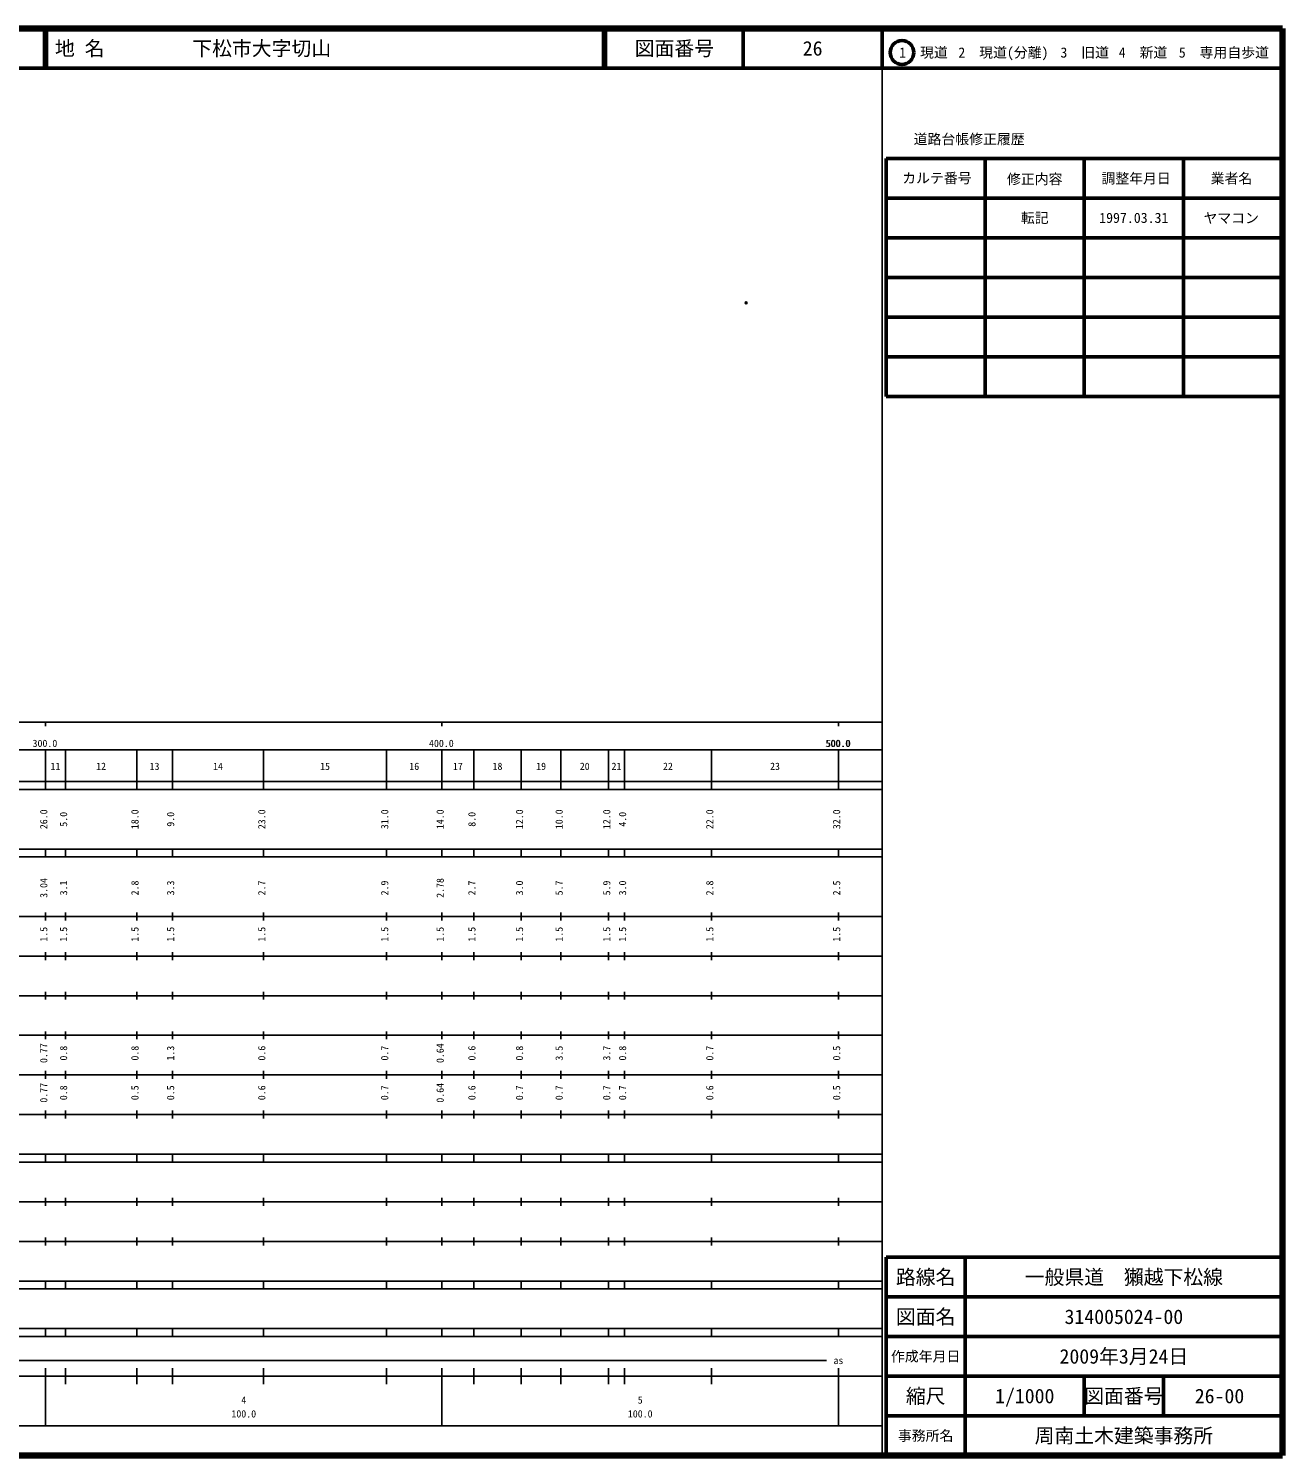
# Model space of a CAD drawing. Units: millimetres on the paper. Extents: x 40 to 680, y 20 to 380.
# Drawn here: x 363.7 to 680, y 20 to 380 of the extents above; entities that cross this region are included whole.
import ezdxf
from ezdxf.enums import TextEntityAlignment as Align

# ---------------------------------------------------------------- set-up
doc = ezdxf.new("R2010")
doc.units = ezdxf.units.MM
doc.header["$PDMODE"] = 32
doc.header["$PDSIZE"] = 0.5
doc.layers.add('M-OTRS', color=6, linetype='Continuous')
doc.layers.add('M-TTL-TXT', color=7, linetype='Continuous')
for name, color, linetype, lineweight in [('M-TTL', 2, 'Continuous', 140), ('M-TTL-BAND', 7, 'Continuous', 25), ('M-TTL-FRAM', 2, 'Continuous', 50), ('M-TTL-LINE', 7, 'Continuous', 50)]:
    doc.layers.add(name, color=color, linetype=linetype, lineweight=lineweight)
doc.styles.add('ＭＳ ゴシック', font='')
doc.styles.get('ＭＳ ゴシック').set_extended_font_data('MS Gothic')

msp = doc.modelspace()

# ---------------------------------------------------------------- linework, layer by layer
at = {"layer": 'M-OTRS'}
msp.add_point((544.697, 310.785), dxfattribs=at)
at = {"layer": 'M-TTL'}
for p, q in [((680, 380), (40, 380)), ((680, 20), (680, 380)), ((40, 20), (680, 20))]:
    msp.add_line(p, q, dxfattribs=at)
at = {"layer": 'M-TTL-BAND'}
for p, q in [((579, 20), (579, 370)), ((40, 205), (579, 205)), ((368, 205), (368, 204)), ((468, 205), (468, 204)), ((568, 205), (568, 204)), ((68, 198), (579, 198)), ((368, 188), (368, 198)), ((373, 188), (373, 198)), ((391, 188), (391, 198)), ((400, 188), (400, 198)), ((423, 188), (423, 198)), ((454, 188), (454, 198)), ((468, 188), (468, 198)), ((476, 188), (476, 198)), ((488, 188), (488, 198)), ((498, 188), (498, 198)), ((510, 188), (510, 198)), ((514, 188), (514, 198)), ((536, 188), (536, 198)), ((568, 188), (568, 198)), ((40, 190), (579, 190)), ((40, 188), (579, 188)), ((40, 173), (579, 173)), ((368, 171), (368, 173)), ((373, 171), (373, 173)), ((391, 171), (391, 173)), ((400, 171), (400, 173)), ((423, 171), (423, 173)), ((454, 171), (454, 173)), ((468, 171), (468, 173)), ((476, 171), (476, 173)), ((488, 171), (488, 173)), ((498, 171), (498, 173)), ((510, 171), (510, 173)), ((514, 171), (514, 173)), ((536, 171), (536, 173)), ((568, 171), (568, 173)), ((40, 171), (579, 171)), ((40, 156), (579, 156)), ((368, 155), (368, 157)), ((373, 155), (373, 157)), ((391, 155), (391, 157)), ((400, 155), (400, 157)), ((423, 155), (423, 157)), ((454, 155), (454, 157)), ((468, 155), (468, 157)), ((476, 155), (476, 157)), ((488, 155), (488, 157)), ((498, 155), (498, 157)), ((510, 155), (510, 157)), ((514, 155), (514, 157)), ((536, 155), (536, 157)), ((568, 155), (568, 157)), ((46, 146), (579, 146)), ((368, 145), (368, 147)), ((373, 145), (373, 147)), ((391, 145), (391, 147)), ((400, 145), (400, 147)), ((423, 145), (423, 147)), ((454, 145), (454, 147)), ((468, 145), (468, 147)), ((476, 145), (476, 147)), ((488, 145), (488, 147)), ((498, 145), (498, 147)), ((510, 145), (510, 147)), ((514, 145), (514, 147)), ((536, 145), (536, 147)), ((568, 145), (568, 147)), ((368, 135), (368, 137)), ((373, 135), (373, 137)), ((391, 135), (391, 137)), ((400, 135), (400, 137)), ((423, 135), (423, 137)), ((454, 135), (454, 137)), ((468, 135), (468, 137)), ((476, 135), (476, 137)), ((488, 135), (488, 137)), ((498, 135), (498, 137)), ((510, 135), (510, 137)), ((514, 135), (514, 137)), ((536, 135), (536, 137)), ((568, 135), (568, 137)), ((52, 136), (579, 136)), ((46, 126), (579, 126)), ((368, 125), (368, 127)), ((373, 125), (373, 127)), ((391, 125), (391, 127)), ((400, 125), (400, 127)), ((423, 125), (423, 127)), ((454, 125), (454, 127)), ((468, 125), (468, 127)), ((476, 125), (476, 127)), ((488, 125), (488, 127)), ((498, 125), (498, 127)), ((510, 125), (510, 127)), ((514, 125), (514, 127)), ((536, 125), (536, 127)), ((568, 125), (568, 127)), ((52, 116), (579, 116)), ((368, 115), (368, 117)), ((373, 115), (373, 117)), ((391, 115), (391, 117)), ((400, 115), (400, 117)), ((423, 115), (423, 117)), ((454, 115), (454, 117)), ((468, 115), (468, 117)), ((476, 115), (476, 117)), ((488, 115), (488, 117)), ((498, 115), (498, 117)), ((510, 115), (510, 117)), ((514, 115), (514, 117)), ((536, 115), (536, 117)), ((568, 115), (568, 117)), ((46, 106), (579, 106)), ((368, 105), (368, 107)), ((373, 105), (373, 107)), ((391, 105), (391, 107)), ((400, 105), (400, 107)), ((423, 105), (423, 107)), ((454, 105), (454, 107)), ((468, 105), (468, 107)), ((476, 105), (476, 107)), ((488, 105), (488, 107)), ((498, 105), (498, 107)), ((510, 105), (510, 107)), ((514, 105), (514, 107)), ((536, 105), (536, 107)), ((568, 105), (568, 107)), ((40, 96), (579, 96)), ((40, 94), (579, 94)), ((368, 94), (368, 96)), ((373, 94), (373, 96)), ((391, 94), (391, 96)), ((400, 94), (400, 96)), ((423, 94), (423, 96)), ((454, 94), (454, 96)), ((468, 94), (468, 96)), ((476, 94), (476, 96)), ((488, 94), (488, 96)), ((498, 94), (498, 96)), ((510, 94), (510, 96)), ((514, 94), (514, 96)), ((536, 94), (536, 96)), ((568, 94), (568, 96)), ((49, 84), (579, 84)), ((368, 83), (368, 85)), ((373, 83), (373, 85)), ((391, 83), (391, 85)), ((400, 83), (400, 85)), ((423, 83), (423, 85)), ((454, 83), (454, 85)), ((468, 83), (468, 85)), ((476, 83), (476, 85)), ((488, 83), (488, 85)), ((498, 83), (498, 85)), ((510, 83), (510, 85)), ((514, 83), (514, 85)), ((536, 83), (536, 85)), ((568, 83), (568, 85)), ((40, 74), (579, 74)), ((368, 73), (368, 75)), ((373, 73), (373, 75)), ((391, 73), (391, 75)), ((400, 73), (400, 75)), ((423, 73), (423, 75)), ((454, 73), (454, 75)), ((468, 73), (468, 75)), ((476, 73), (476, 75)), ((488, 73), (488, 75)), ((498, 73), (498, 75)), ((510, 73), (510, 75)), ((514, 73), (514, 75)), ((536, 73), (536, 75)), ((568, 73), (568, 75)), ((40, 64), (579, 64)), ((40, 62), (579, 62)), ((368, 62), (368, 64)), ((373, 62), (373, 64)), ((391, 62), (391, 64)), ((400, 62), (400, 64)), ((423, 62), (423, 64)), ((454, 62), (454, 64)), ((468, 62), (468, 64)), ((476, 62), (476, 64)), ((488, 62), (488, 64)), ((498, 62), (498, 64)), ((510, 62), (510, 64)), ((514, 62), (514, 64)), ((536, 62), (536, 64)), ((568, 62), (568, 64)), ((40, 52), (579, 52)), ((368, 50), (368, 52)), ((373, 50), (373, 52)), ((391, 50), (391, 52)), ((400, 50), (400, 52)), ((423, 50), (423, 52)), ((454, 50), (454, 52)), ((468, 50), (468, 52)), ((476, 50), (476, 52)), ((488, 50), (488, 52)), ((498, 50), (498, 52)), ((510, 50), (510, 52)), ((514, 50), (514, 52)), ((536, 50), (536, 52)), ((568, 50), (568, 52)), ((40, 50), (579, 50)), ((71, 44), (565, 44)), ((40, 40), (579, 40)), ((368, 27.5), (368, 42)), ((373, 38), (373, 42)), ((391, 38), (391, 42)), ((400, 38), (400, 42)), ((423, 38), (423, 42)), ((454, 38), (454, 42)), ((468, 27.5), (468, 42)), ((476, 38), (476, 42)), ((488, 38), (488, 42)), ((498, 38), (498, 42)), ((510, 38), (510, 42)), ((514, 38), (514, 42)), ((536, 38), (536, 42)), ((568, 27.5), (568, 42)), ((68, 27.5), (579, 27.5))]:
    msp.add_line(p, q, dxfattribs=at)
at = {"layer": 'M-TTL-FRAM'}
for p, q in [((580, 347.197), (580, 287.197)), ((580, 347.197), (680, 347.197)), ((580, 287.197), (680, 287.197)), ((680, 70), (580, 70)), ((580, 70), (580, 20))]:
    msp.add_line(p, q, dxfattribs=at)
at = {"layer": 'M-TTL-LINE'}
for p, q in [((367.75, 380), (367.75, 370)), ((368.25, 380), (368.25, 370)), ((508.747, 380), (508.747, 370)), ((509.247, 380), (509.247, 370)), ((543.997, 380), (543.997, 370)), ((579, 380), (579, 370)), ((40, 370), (680, 370)), ((605, 347.197), (605, 287.197)), ((630, 347.197), (630, 287.197)), ((655, 347.197), (655, 287.197)), ((580, 337.197), (680, 337.197)), ((580, 327.197), (680, 327.197)), ((580, 317.197), (680, 317.197)), ((580, 307.197), (680, 307.197)), ((580, 297.197), (680, 297.197)), ((600, 70), (600, 20)), ((680, 60), (580, 60)), ((680, 50), (580, 50)), ((680, 40), (580, 40)), ((630, 40), (630, 30)), ((650, 40), (650, 30)), ((680, 30), (580, 30))]:
    msp.add_line(p, q, dxfattribs=at)
msp.add_circle((584.031, 373.958), 3, dxfattribs=at)

# ---------------------------------------------------------------- texts
at = {"layer": 'M-TTL-BAND', "style": 'ＭＳ ゴシック'}
for s, p in [('300.0', (367.844, 198.195)), ('400.0', (467.844, 198.195)), ('500.0', (567.844, 198.195)), ('500.0', (568, 198.195)), ('11', (370.5, 192.405)), ('12', (382, 192.405)), ('13', (395.5, 192.405)), ('14', (411.5, 192.405)), ('15', (438.5, 192.405)), ('16', (461, 192.405)), ('17', (472, 192.405)), ('18', (482, 192.405)), ('19', (493, 192.405)), ('20', (504, 192.405)), ('21', (512, 192.405)), ('22', (525, 192.405)), ('23', (552, 192.405)), ('as', (568, 42.5)), ('4', (418, 32.523)), ('5', (518, 32.523)), ('100.0', (418, 29.033)), ('100.0', (518, 29.033))]:
    msp.add_text(s, height=1.833, dxfattribs=at).set_placement(p, align=Align.BOTTOM_CENTER)
for s, p in [('26.0', (369, 180.5)), ('5.0', (374, 180.5)), ('18.0', (392, 180.5)), ('9.0', (401, 180.5)), ('23.0', (424, 180.5)), ('31.0', (455, 180.5)), ('14.0', (469, 180.5)), ('8.0', (477, 180.5)), ('12.0', (489, 180.5)), ('10.0', (499, 180.5)), ('12.0', (511, 180.5)), ('4.0', (515, 180.5)), ('22.0', (537, 180.5)), ('32.0', (569, 180.5)), ('3.04', (369, 163.174)), ('3.1', (374, 163.174)), ('2.8', (392, 163.174)), ('3.3', (401, 163.174)), ('2.7', (424, 163.174)), ('2.9', (455, 163.174)), ('2.78', (469, 163.174)), ('2.7', (477, 163.174)), ('3.0', (489, 163.174)), ('5.7', (499, 163.174)), ('5.9', (511, 163.174)), ('3.0', (515, 163.174)), ('2.8', (537, 163.174)), ('2.5', (569, 163.174)), ('1.5', (369, 151.5)), ('1.5', (374, 151.5)), ('1.5', (392, 151.5)), ('1.5', (401, 151.5)), ('1.5', (424, 151.5)), ('1.5', (455, 151.5)), ('1.5', (469, 151.5)), ('1.5', (477, 151.5)), ('1.5', (489, 151.5)), ('1.5', (499, 151.5)), ('1.5', (511, 151.5)), ('1.5', (515, 151.5)), ('1.5', (537, 151.5)), ('1.5', (569, 151.5)), ('0.77', (369, 121.5)), ('0.8', (374, 121.5)), ('0.8', (392, 121.5)), ('1.3', (401, 121.5)), ('0.6', (424, 121.5)), ('0.7', (455, 121.5)), ('0.64', (469, 121.5)), ('0.6', (477, 121.5)), ('0.8', (489, 121.5)), ('3.5', (499, 121.5)), ('3.7', (511, 121.5)), ('0.8', (515, 121.5)), ('0.7', (537, 121.5)), ('0.5', (569, 121.5)), ('0.77', (369, 111.5)), ('0.8', (374, 111.5)), ('0.5', (392, 111.5)), ('0.5', (401, 111.5)), ('0.6', (424, 111.5)), ('0.7', (455, 111.5)), ('0.64', (469, 111.5)), ('0.6', (477, 111.5)), ('0.7', (489, 111.5)), ('0.7', (499, 111.5)), ('0.7', (511, 111.5)), ('0.7', (515, 111.5)), ('0.6', (537, 111.5)), ('0.5', (569, 111.5))]:
    msp.add_text(s, height=1.833, rotation=90, dxfattribs=at).set_placement(p, align=Align.BOTTOM_CENTER)
at = {"layer": 'M-TTL-TXT', "style": 'ＭＳ ゴシック'}
for s, p in [('地 名', (370.38, 375)), ('下松市大字切山', (405.024, 375))]:
    msp.add_text(s, height=3.666, dxfattribs=at).set_placement(p, align=Align.MIDDLE_LEFT)
for s, height, p in [('図面番号', 3.666, (526.622, 375)), ('26', 3.666, (561.497, 375)), ('1\u3000現道', 2.566, (589.448, 373.958)), ('2\u3000現道(分離)', 2.566, (609.619, 373.958)), ('3\u3000旧道', 2.566, (630.121, 373.958)), ('4\u3000新道', 2.566, (644.824, 373.958)), ('5\u3000専用自歩道', 2.566, (665.228, 373.958)), ('道路台帳修正履歴', 2.566, (600.968, 352.113)), ('カルテ番号', 2.566, (592.839, 342.277)), ('修正内容', 2.566, (617.509, 342.023)), ('調整年月日', 2.566, (643.089, 342.197)), ('業者名', 2.566, (667.134, 342.197)), ('転記', 2.566, (617.5, 332.245)), ('1997.03.31', 2.566, (642.5, 332.245)), ('ヤマコン', 2.566, (667.077, 332.189)), ('路線名', 3.666, (590, 65)), ('路線名', 3.666, (590, 65)), ('一般県道\u3000獺越下松線', 3.666, (640, 65)), ('図面名', 3.666, (590, 55)), ('図面名', 3.666, (590, 55)), ('314005024-00', 3.666, (640, 55)), ('2009年3月24日', 3.666, (640, 45)), ('作成年月日', 2.566, (590, 45)), ('作成年月日', 2.566, (590, 45)), ('縮尺', 3.666, (590, 35)), ('縮尺', 3.666, (590, 35)), ('1/1000', 3.666, (615, 35)), ('図面番号', 3.666, (640, 35)), ('図面番号', 3.666, (640, 35)), ('26-00', 3.666, (664.125, 35)), ('事務所名', 2.566, (590, 25)), ('事務所名', 2.566, (590, 25)), ('周南土木建築事務所', 3.666, (640, 25))]:
    msp.add_text(s, height=height, dxfattribs=at).set_placement(p, align=Align.MIDDLE_CENTER)

doc.saveas('drawing.dxf')
